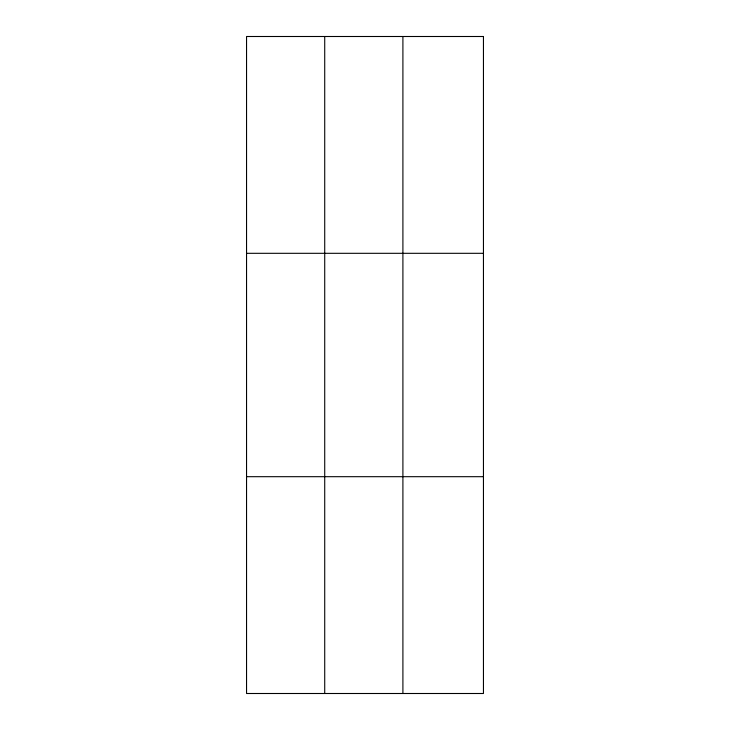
<?xml version="1.0" encoding="UTF-8"?>
<svg xmlns="http://www.w3.org/2000/svg" width="730" height="730" viewBox="0 0 730 730"><rect width="100%" height="100%" fill="white"/><g stroke="black" fill="none" stroke-linecap="round" stroke-linejoin="round"><path stroke-width="1.09" d="M324.722 36.5L324.722 693.5M402.905 36.5L402.905 693.5M246.548 253.31L483.452 253.31M246.548 476.69L483.452 476.69M483.452 36.5L483.452 693.5L246.548 693.5L246.548 36.5L483.452 36.5"/></g></svg>
